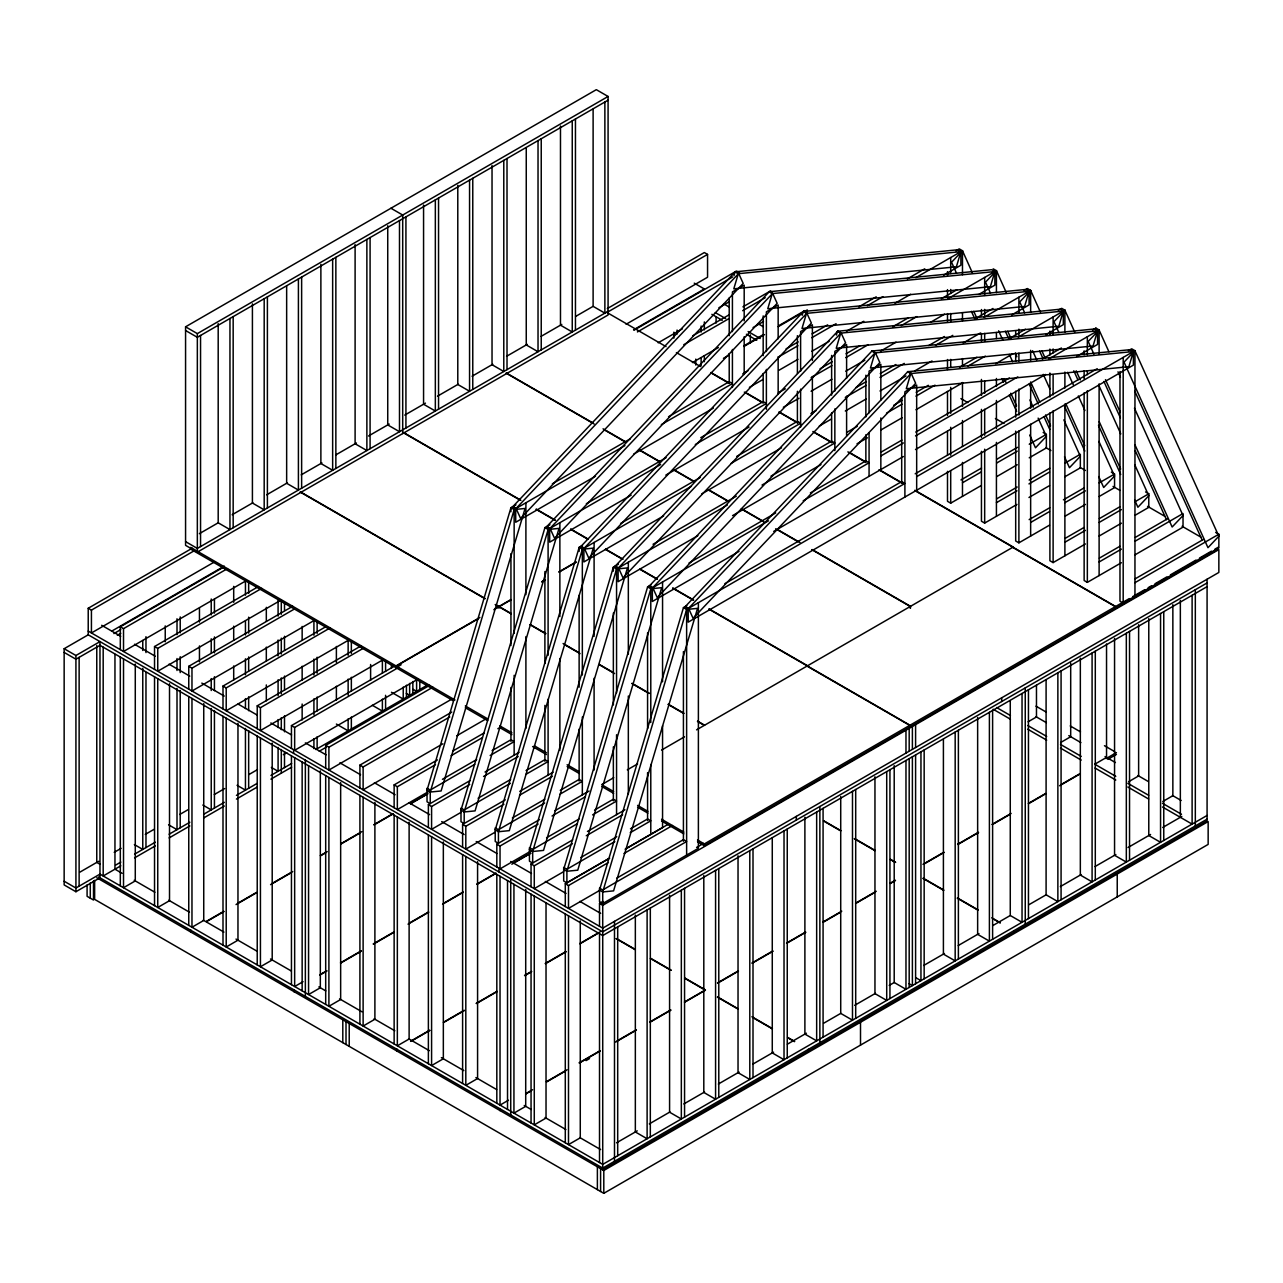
<?xml version="1.0" encoding="UTF-8"?>
<svg xmlns="http://www.w3.org/2000/svg" width="1283" height="1283" viewBox="0 0 1283 1283"><rect width="100%" height="100%" fill="white"/><g stroke="black" fill="none" stroke-linecap="round" stroke-linejoin="round"><path stroke-width="1.5" d="M515.958 504.828L510.939 507.731L427.031 790.2L430.238 792.044L441.111 790.97L525.068 508.469L514.194 509.543L510.939 507.731L510.939 511.725M430.238 792.044L514.194 509.543L624.933 445.618M544.938 527.618L460.998 810.118L464.205 811.963L475.079 810.888L559.019 528.388L548.162 529.462L544.89 527.634L549.942 524.731M464.205 811.963L548.162 529.462L660.633 464.526M579.178 547.376L495.222 829.876L498.429 831.721L509.303 830.646L593.259 548.146L582.386 549.22L579.13 547.408L579.13 551.401M498.429 831.721L582.386 549.22L691.393 486.289M618.39 564.247L613.354 567.166L529.446 849.635L532.67 851.495L616.61 568.994L727.349 505.053M733.972 275.62L735.095 271.836L957.695 249.784L960.903 251.644L960.903 265.228L943.566 275.236M738.302 273.696L733.796 288.835L956.396 266.8L960.903 251.644L738.302 273.696L735.095 271.836M647.626 586.892L563.686 869.393L566.894 871.253L577.767 870.179L661.707 587.678L650.85 588.753L647.578 586.924L650.946 584.984M566.894 871.253L650.85 588.753M772.27 293.599L767.763 308.754L990.364 286.702L994.87 271.563L991.663 269.703L769.062 291.754L772.27 293.599L994.87 271.563L994.87 285.147L979.266 294.16M683.47 607.581L599.514 890.081L602.721 891.942L613.595 890.867L697.551 608.367L686.678 609.441L683.422 607.613L686.774 605.672M602.721 891.942L686.678 609.441L904.9 483.45L901.692 481.59L724.847 583.685M802.164 315.297L803.286 311.512L1025.887 289.461L1029.094 291.321L1029.094 304.905L1011.758 314.912M806.494 313.373L801.987 328.512L1024.588 306.477L1029.094 291.321L806.494 313.373L803.286 311.512M836.388 335.071L837.51 331.271L1060.111 309.235L1063.318 311.079L1063.318 324.663L1045.982 334.671M840.718 333.131L836.227 348.286L1058.828 326.235L1063.318 311.079L840.718 333.131L837.51 331.271M874.958 352.889L870.451 368.045L1093.052 345.993L1097.558 330.838L1094.351 328.993L871.75 351.045L874.958 352.889L1097.558 330.838L1097.558 344.437L1076.742 356.433M910.786 373.578L906.279 388.733L1128.88 366.681L1133.386 351.526L1130.179 349.682L907.578 371.733L910.786 373.578L1133.386 351.526L1133.386 365.126L688.185 622.159L688.185 608.559L684.978 606.715M516.087 508.453L738.687 273.471L735.48 271.611L512.879 506.593L516.087 508.453L520.593 518.412L743.194 283.415L738.687 273.471M550.054 528.371L772.655 293.39L769.447 291.53L546.847 526.511L550.054 528.371L554.561 538.315L777.161 303.333L772.655 293.39M584.278 548.13L806.879 313.148L803.671 311.288L581.071 546.285L584.278 548.13L588.785 558.089L811.385 323.091L806.879 313.148M618.502 567.888L841.103 332.906L837.895 331.062L615.295 566.044L618.502 567.888L623.009 577.847L845.609 342.866L841.103 332.906M955.899 250.827L959.251 248.886L962.475 250.746L951.553 262.245L956.476 273.167M652.742 587.662L875.343 352.665L872.135 350.82L649.535 585.802L652.742 587.662L657.249 597.605L879.849 362.624L875.343 352.665M993.17 268.837L996.426 270.649L985.504 282.164L990.444 293.069M688.57 608.35L911.171 373.353L907.963 371.509L685.363 606.49L688.57 608.35L693.077 618.294L915.677 383.312L911.171 373.353M1027.394 288.595L1030.65 290.423L1019.744 301.922L1024.668 312.844M1058.315 310.261L1061.683 308.321L1064.89 310.181L1053.968 321.68L1058.908 332.602M1134.958 596.258L1134.958 350.628L1124.036 362.127L1207.977 547.697L1218.85 536.214L1134.894 350.66L1131.686 348.8L1128.382 350.724M185.57 326.812L596.322 89.666L608.078 96.466L608.078 314.993L197.341 552.139L185.57 545.339L185.57 326.812L197.341 333.612L608.078 96.466M608.078 100.17L197.341 337.317L185.57 330.517M199.378 533.664L218.367 522.71M232.159 514.74L252.879 502.776M266.688 494.805L287.392 482.841M301.2 474.87L321.905 462.922M335.713 454.952L356.433 442.988M368.51 436.012L389.214 424.064M404.754 415.099L425.459 403.135M437.535 396.158L458.256 384.21M472.064 376.24L492.768 364.276M506.577 356.305L527.281 344.341M541.089 336.371L561.794 324.423M575.602 316.452L592.874 306.477M1207.078 582.947L602.721 931.859L88.222 634.812L88.222 608.254L192.193 548.242M607.308 308.578L704.335 252.543L707.558 254.403L707.558 277.24L626.104 324.262M608.078 311.288L197.341 548.434L185.57 541.634M88.222 608.254L91.43 610.115L193.669 551.081M607.051 312.427L707.558 254.403M99.978 641.612L99.978 877.829L75.922 891.733L64.15 884.933L64.15 648.717L88.319 634.764M214.453 561.938L91.43 632.968L91.43 610.115M111.749 631.108L224.317 566.124M633.577 329.827L704.335 288.98L694.263 283.158M120.313 649.631L120.313 626.794L224.284 566.765M634.187 330.1L736.426 271.066L739.633 272.926M64.15 648.717L75.922 655.501L100.074 641.564M113.882 633.577L120.794 629.6M120.313 626.794L123.521 628.638L227.492 568.61M637.41 331.944L732.705 276.92M117.33 635.293L120.794 633.305M246.544 580.461L123.521 651.491L123.521 628.638M658.195 342.802L682.46 328.785M718.849 307.776L729.241 301.778M154.537 669.405L154.537 646.552L258.508 586.523M692.676 335.857L729.081 314.848M742.937 306.845L770.666 290.84M154.537 646.552L157.745 648.396L261.716 588.384M683.759 344.71L728.824 318.697M742.681 310.694L765.213 297.688M280.785 600.219L157.745 671.25L157.745 648.396M692.419 362.56L718.416 347.549M753.073 327.55L763.481 321.536M188.761 689.163L188.761 666.31L292.732 606.282M744.236 345.608L763.305 334.606M778.893 325.609L804.89 310.598M723.436 358.326L728.568 355.359M743.98 346.458L764.508 334.606M778.204 326.7L807.296 309.909L807.296 311.673M188.761 666.31L191.969 668.17L294.208 609.136M315.009 619.978L191.969 691.008L191.969 668.17M552.364 483.803L630.386 438.754M668.539 416.734L729.209 381.709L732.417 383.553L661.338 424.593M742.713 373.914L747.909 370.899M786.062 348.88L798.186 341.871M812.059 333.869L827.663 324.856M858.872 306.845L876.209 296.838M907.418 278.812L924.754 268.805M778.861 356.738L797.93 345.736M811.802 337.718L836.083 323.717M867.276 305.691L882.88 296.678M915.821 277.673L962.475 250.746L972.289 272.605M223.001 708.922L223.001 686.068L325.24 627.05M223.001 686.068L226.209 687.929L330.18 627.9M595.456 476.218L515.702 522.261L515.702 508.677L512.494 506.817M633.594 454.198L713.348 408.154M749.384 387.338L763.257 379.335M778.861 370.322L797.93 359.32M811.802 351.317L829.139 341.294M846.475 331.287L863.812 321.279M895.021 303.269L910.625 294.256M349.233 639.752L226.209 710.782L226.209 687.929M586.331 503.722L666.085 457.678M700.759 437.647L763.177 401.611L766.384 403.471L695.306 444.511M778.412 392.823L785.34 388.813M820.013 368.798L832.154 361.79M846.026 353.787L859.899 345.785M892.84 326.764L908.444 317.751M941.385 298.731L956.99 289.717M811.097 377.667L831.897 365.655M845.77 357.636L868.302 344.63M901.243 325.609L916.848 316.596M948.057 298.586L996.426 270.649L1006.257 292.508M257.225 728.68L257.225 705.842L361.197 645.814M257.225 705.842L260.433 707.687L364.404 647.658M631.156 495.126L549.669 542.18L549.669 528.596L546.462 526.736M665.829 475.111L749.047 427.063M783.352 407.256L798.956 398.259M811.097 391.251L831.897 379.239M845.77 371.22L864.838 360.218M880.443 351.205L896.047 342.192M930.72 322.177L944.593 314.175M383.473 659.51L260.433 730.54L260.433 707.687M579.13 547.408L582.482 545.467M620.555 523.48L700.31 477.436M736.715 456.411L797.401 421.385L800.608 423.23L731.262 463.275M810.904 413.591L816.1 410.576M855.986 387.562L866.378 381.548M880.25 373.545L895.855 364.532M928.796 345.528L944.4 336.515M975.609 318.489L992.946 308.481M1024.091 290.503L1027.442 288.563M845.321 397.425L866.121 385.413M879.994 377.394L904.274 363.394M935.467 345.368L952.804 335.36M984.013 317.35L1030.65 290.423L1040.481 312.282M291.449 748.454L291.449 725.601L393.689 666.567M401.146 664.738L396.014 667.705L190.638 549.124L190.638 547.36L396.014 665.925L479.874 617.508M495.27 608.623L498.702 606.634L495.254 604.646M495.511 604.501L498.975 606.49L510.955 599.562M541.747 581.776L545.179 579.804M558.875 571.897L575.987 562.018M453.236 700.743L396.287 667.85L396.287 666.085L478.431 618.647M493.827 609.762L498.975 606.795L511.051 613.771M511.211 599.722L499.231 606.634L511.324 613.611M542.019 581.937L545.451 579.964M559.131 572.058L576.243 562.179M291.449 725.601L294.657 727.445L398.628 667.417M663.648 515.894L583.893 561.938L583.893 548.354L580.686 546.494M701.785 493.875L781.539 447.831M819.308 426.02L831.448 419.012M845.321 411.009L866.121 398.997M879.994 390.994L906.006 375.967M914.667 370.963L932.003 360.956M963.212 342.946L980.549 332.938M79.69 872.264L98.663 861.294M114.203 852.329L121.099 848.352M145.268 834.399L153.896 829.411M179.78 814.464L188.409 809.493M214.293 794.546L224.653 788.564M248.822 774.611L257.45 769.624M283.335 754.693L286.783 752.688M417.697 679.268L294.657 750.298L294.657 727.445M653.063 544.249L736.282 496.2M770.955 476.169L831.625 441.144L834.848 442.988L762.022 485.038M846.86 432.355L857.269 426.341M893.674 405.316L902.35 400.312M916.222 392.309L928.347 385.301M959.556 367.291L976.892 357.267M1009.833 338.263L1025.438 329.25M886.489 413.174L902.093 404.177M915.95 396.158L935.034 385.157M967.975 366.136L985.312 356.129M1018.253 337.108L1064.89 310.181L1074.705 332.04M115.614 865.111L120.794 862.112M134.603 854.141L155.307 842.193M169.115 834.223L189.82 822.259M203.628 814.288L224.333 802.324M236.425 795.364L257.129 783.4M270.938 775.429L291.642 763.465M315.81 749.529L427.993 684.753M325.69 768.212L325.69 745.359L429.661 685.33M115.614 868.816L120.794 865.817M134.603 857.846L155.307 845.898M169.115 837.927L189.82 825.963M203.628 817.993L224.333 806.029M236.425 799.068L257.129 787.104M270.938 779.134L291.642 767.17M319.259 751.229L326.171 747.251M325.69 745.359L328.897 747.219L432.868 687.191M697.872 535.653L618.117 581.696L618.117 568.112L614.91 566.268M732.545 515.638L820.976 464.59M857.012 443.79L867.42 437.776M881.277 429.773L902.093 417.761M915.95 409.742L962.763 382.719M995.704 363.698L1013.041 353.691M451.921 699.027L328.897 770.057L328.897 747.219M689.019 562.996L775.702 512.959M810.375 492.929L865.865 460.902L869.072 462.762L803.19 500.787M881.1 452.113L901.901 440.101M915.773 432.082L1009.384 378.036M1042.341 359.015L1061.41 348.014M1092.539 330.036L1095.907 328.095M768.517 520.818L650.786 588.785L650.786 722.57M880.844 455.962L903.376 442.956M915.517 435.947L1017.804 376.881M1049.013 358.871L1099.114 329.939L1099.114 353.9M359.914 787.97L359.914 765.117L451.76 712.097M359.914 765.117L363.121 766.977L449.756 716.956M739.04 551.417L652.357 601.47L652.357 587.871L649.15 586.026M773.713 531.403L903.376 456.54M915.517 449.531L1045.549 374.46M442.827 743.803L363.121 789.831L363.121 766.977M456.7 735.801L486.161 718.801M915.196 473.796L1097.238 368.702M916.671 476.651L1134.958 350.628M394.138 807.729L394.138 784.891L437.455 759.873M453.059 750.876L484.252 732.866M394.138 784.891L397.345 786.736L435.466 764.732M451.071 755.719L482.264 737.709M497.852 728.712L501.316 726.707M442.443 779.31L476.683 759.536M492.095 750.635L510.939 739.762L514.146 741.622L490.17 755.462M960.967 479.938L981.511 468.07M996.923 459.186L1017.467 447.318M430.238 790.055L430.238 803.639L427.031 801.795L427.031 788.211L430.238 790.055L474.758 764.347M962.475 482.777L981.303 471.903M996.715 463.003L1017.259 451.151M1029.239 444.223L1046.367 434.344L1046.367 447.927L1029.239 457.806M428.538 791.579L397.345 809.589L397.345 786.736M206.435 921.354L223.691 911.395M237.499 903.424L256.488 892.455M272.012 883.49L292.732 871.542M320.349 855.601L327.245 851.607M341.053 843.637L361.758 831.689M373.85 824.712L392.823 813.743M410.352 803.623L427.608 793.664M206.707 921.515L223.964 911.555M236.04 904.579L256.76 892.615M270.569 884.645L291.273 872.681M320.606 855.745L325.786 852.762M341.326 843.797L360.298 832.827M374.107 824.857L393.095 813.903M410.624 803.783L427.881 793.824M428.378 827.503L428.378 804.649L469.963 780.641M485.038 772.013L519.182 752.287M947.495 471.358L947.495 501.3L950.703 503.161L981.303 485.487M996.715 476.602L1017.259 464.735M428.378 804.649L431.585 806.494L469.706 784.49M483.563 776.488L518.22 756.473M478.11 798.234L510.65 779.455M526.062 770.554L544.89 759.68L548.098 761.541L525.838 774.387M996.65 498.862L1017.194 487.011M1029.174 480.083L1049.719 468.215M464.205 809.974L464.205 823.558L460.998 821.713L460.998 808.114L464.205 809.974L510.442 783.288M996.426 502.695L1016.97 490.828M1028.966 483.916L1049.51 472.048M1064.922 463.147L1080.334 454.262L1080.334 467.846L1064.922 476.747M461.03 812.347L431.585 829.347L431.585 806.494M462.602 847.261L462.602 824.408L505.294 799.838M519.775 791.386L553.149 772.206M981.447 451.327L981.447 521.219L984.67 523.079L1016.97 504.427M1028.966 497.499L1049.51 485.632M462.602 824.408L465.809 826.268L503.93 804.249M519.519 795.252L552.444 776.247M512.35 817.993L544.874 799.213M560.286 790.312L579.13 779.439L582.338 781.299L560.078 794.145M1029.158 519.615L1049.702 507.747M1063.399 499.841L1083.959 487.989M498.429 829.732L498.429 843.316L495.222 841.472L495.222 827.888L498.429 829.732L544.666 803.046M1030.65 522.454L1049.494 511.58M1064.906 502.679L1085.45 490.828M1099.146 482.921L1114.558 474.02L1114.558 487.604L1099.146 496.505M495.27 832.106L465.809 849.105L465.809 826.268M496.826 867.019L496.826 844.166L539.534 819.596M554.93 810.696L589.057 791.002M1015.687 431.152L1015.687 540.993L1018.894 542.837L1049.494 525.164M1064.906 516.279L1085.45 504.411M613.739 777.674L601.663 784.651L613.643 791.563M627.323 769.832L637.603 763.898M661.563 750.074L684.497 736.827M696.573 729.851L1013.201 547.039L914.827 490.25M496.826 844.166L500.033 846.026L538.154 824.007M552.027 816.004L584.952 797M546.574 837.767L579.114 818.971M594.526 810.086L613.354 799.213L616.562 801.057L592.586 814.897M1065.098 538.395L1083.943 527.521M1099.355 518.621L1119.899 506.753M303.061 981.671L294.657 986.531L294.657 757.708M532.67 849.49L532.67 863.09L529.446 861.23L529.446 847.646L532.67 849.49L577.174 823.798M1064.89 542.228L1085.434 530.36M1099.13 522.454L1121.39 509.592M1135.086 501.685L1148.782 493.779L1148.782 507.362L1135.086 515.269M531.226 850.87L500.033 868.88L500.033 846.026M319.74 974.823L326.652 970.83M340.46 962.859L361.164 950.911M373.241 943.935L393.961 931.971M409.485 923.006L428.474 912.053M444.014 903.072L462.987 892.118M476.795 884.147L495.783 873.194M513.312 863.074L530.569 853.099M320.012 974.968L326.924 970.99M340.733 963.02L361.437 951.056M373.513 944.08L394.234 932.132M408.026 924.161L428.747 912.197M442.555 904.226L463.259 892.278M477.068 884.308L496.056 873.338M511.853 864.213L530.841 853.259M531.05 886.778L531.05 863.94L572.651 839.916M587.454 831.448L624.965 809.798M1049.911 412.966L1049.911 560.751L1053.118 562.596L1085.434 543.944M1099.13 536.037L1121.39 523.191M531.05 863.94L534.273 865.784L572.394 843.781M586.251 835.778L622.64 814.769M580.798 857.525L616.754 836.757M630.466 828.85L647.578 818.971L650.786 820.815L630.242 832.683M1099.339 558.153L1119.883 546.285M1135.295 537.401L1167.819 518.605M609.698 858.135L566.894 882.848L563.686 880.988L563.686 867.404L566.894 869.265L614.83 841.584M1099.114 561.986L1121.374 549.124M1135.07 541.218L1183.022 513.537L1183.022 527.137L1135.07 554.801M563.718 871.622L534.273 888.638L534.273 865.784M565.29 906.552L565.29 883.698L608.607 858.68M625.944 848.672L667.529 824.664M625.11 849.234L662.557 827.615L662.557 725.761M1084.135 392.79L1084.135 580.509L1087.342 582.37L1121.374 562.724M565.29 883.698L568.497 885.543L608.35 862.545M623.939 853.532L672.468 825.514M616.642 878.214L683.422 839.659L686.63 841.504L602.721 889.953L599.514 888.093L599.514 901.676L602.721 903.537L698.385 848.304L698.385 602.673M1135.166 578.841L1203.662 539.293M599.69 890.386L568.497 908.396L568.497 885.543M1134.958 582.674L1218.85 534.225L1218.85 547.825L1123.186 603.058L1119.979 601.198L1119.979 371.541M599.514 926.31L599.514 903.457L602.978 901.452M696.557 847.438L703.485 843.428M697.503 839.98L704.335 843.941L909.711 725.36L909.711 727.14L704.335 845.722L697.503 841.76M909.984 725.216L1115.36 606.634L1115.36 608.415L909.984 726.996L909.984 725.216L708.922 609.136M915.437 490.908L1115.633 606.49L1129.313 598.584M1132.745 596.611L1144.725 589.683M1148.141 587.71L1151.573 585.738M1154.989 583.765L1166.969 576.837M1170.401 574.864L1196.061 560.046M1199.493 558.073L1211.473 551.145M1214.889 549.172L1218.321 547.199L1218.321 548.98L1115.633 608.254L1115.633 606.49M599.514 903.457L602.721 905.317L1218.85 549.589L1218.85 572.443L602.721 928.154L88.222 631.108M410.624 1041.235L429.613 1030.281M443.405 1022.31L464.125 1010.346M476.201 1003.37L496.906 991.422M524.522 975.465L531.435 971.488M545.243 963.517L565.947 951.553M579.756 943.582L600.46 931.634M410.897 1041.395L429.869 1030.425M443.677 1022.455L464.398 1010.507M476.474 1003.531L497.179 991.567M524.795 975.625L531.691 971.648M545.5 963.677L566.22 951.713M580.028 943.743L599.001 932.789M1207.078 586.652L602.721 935.564L99.978 645.317L75.922 659.205L64.15 652.422M1028.068 721.816L1036.472 716.956L1036.472 685.122M1060.624 742.536L1070.696 736.715L1070.696 663.103M508.437 1100.237L500.033 1105.096L500.033 876.289M1094.768 764.203L1106.539 757.403L1106.539 644.002M525.661 1093.693L532.557 1089.716M546.366 1081.745L567.07 1069.781M579.162 1062.805L599.867 1050.857M617.123 1040.898L636.111 1029.928M649.92 1021.958L670.624 1010.01M684.432 1002.039L705.153 990.075L684.609 978.223M717.486 982.938L738.206 970.99M752.014 963.02L772.719 951.056M786.527 943.085L805.516 932.132M822.772 922.172L841.76 911.203M855.553 903.232L876.273 891.268M890.081 883.297L895.261 880.314M923.135 864.213L943.839 852.265M957.647 844.294L978.368 832.33M992.176 824.36L1011.148 813.406M1028.405 803.431L1045.677 793.471M1061.201 784.506L1080.19 773.553M1106.074 758.606L1116.435 752.624M525.918 1093.854L531.098 1090.871M546.638 1081.906L565.627 1070.936M579.419 1062.966L600.139 1051.002M615.664 1042.037L636.384 1030.089M650.192 1022.118L670.897 1010.154M684.705 1002.183L705.409 990.235M717.758 983.099L738.463 971.135M752.271 963.164L772.991 951.216M786.8 943.246L805.772 932.276M823.045 922.317L840.301 912.357M855.825 903.392L874.814 892.423M890.338 883.458L895.518 880.475M923.391 864.373L944.08 852.441M957.872 844.471L978.56 832.539M992.336 824.568L1009.577 814.625M1028.549 803.671L1045.789 793.712M1059.582 785.757L1080.254 773.809M586.058 1060.608L589.506 1058.603M1107.806 759.376L1116.435 754.404M1128.543 781.764L1138.63 775.926L1138.63 624.725M1162.767 801.522L1172.854 795.701L1172.854 604.694M616.53 1142.816L637.234 1130.868M649.326 1123.892L670.031 1111.928M683.839 1103.957L704.543 1092.009M718.352 1084.039L739.072 1072.075M752.88 1064.104L773.585 1052.156M787.393 1044.186L806.382 1033.216M823.638 1023.257L840.894 1013.297M854.703 1005.327L875.407 993.363M889.215 985.392L894.395 982.409M923.728 965.457L944.448 953.51M958.241 945.539L978.961 933.575M992.769 925.604L1010.026 915.645M1029.094 904.627L1046.447 894.62M1060.335 886.601L1081.152 874.573M1095.04 866.554L1115.873 854.542M1128.014 847.518L1150.578 834.495M1162.719 827.487L1181.819 816.453M1207.078 815.459L602.721 1164.387L99.978 874.124L75.922 888.028L64.15 881.229M1207.078 819.163L602.721 1168.091L98.486 876.963M96.77 877.748L603.796 1170.481L1208.153 821.553L1208.153 844.406L603.796 1193.334L94.637 899.367L94.637 880.33M510.987 507.699L514.611 507.33M613.354 571.16L613.354 567.166L616.61 568.994L627.483 567.904L543.527 850.404L532.67 851.495M1095.858 328.111L1099.114 329.939M1043.159 432.483L1046.367 434.344M1111.351 472.16L1114.558 474.02M1145.575 491.934L1148.782 493.779M1215.642 532.381L1218.85 534.225M960.903 398.58L967.799 402.573M995.416 418.515L1004.044 423.486M1045.725 447.559L1050.905 450.541M1080.254 467.493L1085.418 470.476M1113.035 486.417L1119.947 490.411M1147.563 506.352L1164.82 516.311M1182.076 526.271L1201.064 537.24M723.644 303.83L728.824 306.813M758.157 323.765L763.337 326.748M715.321 312.619L725.681 318.601M748.117 331.543L760.194 338.52M711.873 314.335L722.233 320.301M746.385 334.254L756.745 340.236M607.372 312.731L666.053 346.618M676.398 352.6L700.566 366.537M710.91 372.519L728.183 382.478M745.439 392.454L762.695 402.413M779.952 412.372L797.208 422.348M813.005 431.457L831.993 442.427M849.25 452.386L864.79 461.351M880.314 470.316L902.751 483.274M711.52 373.177L728.776 383.136M744.3 392.101L763.289 403.07M778.829 412.035L797.801 422.989M813.342 431.954L830.598 441.929M847.855 451.889L865.111 461.848M878.919 469.819L901.356 482.777M1012.672 547.36L1115.36 606.634M390.946 208.247L402.702 215.031L402.702 433.558M506.4 373.016L592.698 422.845M603.058 428.811L625.495 441.769M639.303 449.74L660.007 461.704M673.816 469.674L694.52 481.622M708.601 489.753L727.573 500.707M741.382 508.677L763.818 521.636M777.626 529.606L800.063 542.565M812.155 549.541L910.513 606.33L910.513 608.11M506.144 373.177L594.157 423.983M604.518 429.965L625.222 441.929M639.03 449.9L659.735 461.848M673.543 469.819L694.247 481.783M708.328 489.914L727.317 500.867M742.841 509.832L763.561 521.796M775.638 528.772L798.074 541.715M811.882 549.685L910.256 606.49L910.256 608.254M1035.99 706.179L1046.254 712.113M1070.214 725.937L1080.494 731.871M1104.455 745.712L1114.719 751.63M1036.023 716.7L1046.367 722.666M1068.803 735.624L1080.895 742.6M1105.048 756.553L1115.424 762.551M1137.909 775.525L1148.285 781.507M1172.502 795.492L1181.146 800.48M996.634 707.542L1010.443 715.513M1027.699 725.488L1046.687 736.442M1060.496 744.413L1081.2 756.377M1095.024 764.347L1115.777 776.327M1127.869 783.32L1148.622 795.3M1162.462 803.286L1181.483 814.272M993.186 709.258L1010.443 719.218M1027.699 729.193L1046.687 740.147M1060.496 748.117L1081.2 760.081M1095.024 768.052L1115.777 780.032M1127.869 787.024L1148.622 799.004M1162.462 806.991L1192.115 824.103L1192.115 595.296M403.455 432.467L520.802 500.21M536.342 509.175L555.331 520.144M570.855 529.109L588.111 539.068M605.64 549.188L622.896 559.163M640.153 569.123L657.409 579.082M672.95 588.047L693.654 600.011M709.194 608.976L807.568 665.765M403.183 432.612L520.545 500.37M536.069 509.335L555.058 520.305M570.582 529.27L587.855 539.229M605.368 549.349L622.64 559.308M639.896 569.283L657.153 579.242M672.677 588.207L693.397 600.171M807.023 666.085L909.711 725.36M300.495 491.902L485.166 598.519M530.296 624.58L545.836 633.545M563.093 643.505L578.617 652.47M599.337 664.434L613.146 672.404M632.118 683.358L649.39 693.333M668.363 704.287L683.903 713.252M697.711 721.222L704.608 725.216M300.222 492.047L484.894 598.664M530.039 624.725L545.564 633.706M564.552 644.659L580.076 653.624M599.065 664.594L614.605 673.559M631.861 683.518L649.118 693.478M668.106 704.447L683.631 713.412M697.439 721.383L704.335 725.36M823.766 820.799L840.878 830.678M854.574 838.585L875.118 850.437M890.514 859.337L895.646 862.304M923.295 878.262L943.839 890.129M957.535 898.02L978.063 909.888M991.759 917.794L1000.323 922.734M823.51 820.96L840.622 830.839M854.302 838.745L874.846 850.597M890.258 859.498L895.39 862.449M923.038 878.422L943.566 890.274M957.262 898.18L977.806 910.032M993.202 918.933L1000.05 922.878M396.287 666.085L454.952 699.957M465.312 705.939L487.748 718.897M499.825 725.873L511.917 732.834M534.353 745.792L546.43 752.768M567.134 764.732L579.226 771.692M637.603 805.403L647.867 811.337M661.563 819.244L683.807 832.09M465.312 707.719L487.748 720.661M499.825 727.637L511.917 734.614M532.621 746.578L546.43 754.548M567.134 766.496L579.226 773.473M601.663 786.431L613.643 793.343M637.603 807.183L647.867 813.101M661.563 821.008L683.807 833.854M915.902 977.742L920.953 980.661L920.953 751.838M413.238 689.388L416.606 691.329L416.606 679.397M406.294 693.397L409.646 695.338L409.646 683.406M909.038 983.66L912.389 985.601L912.389 756.794M391.459 692.259L403.231 699.043L403.231 687.111M372.295 705.265L382.382 711.087L382.382 699.155M336.387 724.061L348.142 730.845L348.142 718.913M101.662 625.286L120.698 636.272M134.507 644.242L155.211 656.206M169.019 664.177L189.724 676.125M201.816 683.101L224.236 696.06M238.045 704.03L257.033 714.984M270.841 722.971L291.546 734.918M305.354 742.889L326.074 754.853M339.883 762.824L360.587 774.772M374.395 782.742L395.1 794.706M408.908 802.677L429.613 814.625M441.705 821.601L464.141 834.559M476.218 841.536L496.922 853.5M510.73 861.47L531.483 873.45M545.323 881.437L566.076 893.417M579.9 901.404L600.652 913.384M616.417 938.547L635.245 949.404M650.641 958.305L671.185 970.156M684.881 978.063L705.409 989.915M717.662 996.987L738.19 1008.855M751.886 1016.745L772.43 1028.613M787.826 1037.498L794.674 1041.459M616.145 938.691L634.973 949.564M650.385 958.449L670.913 970.317M717.389 997.148L737.933 1008.999M753.329 1017.9L772.158 1028.758M787.57 1037.658L794.402 1041.604M271.354 767.426L278.09 771.308L278.09 747.428M237.05 785.292L245.454 790.136L245.454 728.455M202.826 805.05L211.23 809.894L211.23 708.424M168.602 824.809L177.006 829.668L177.006 688.394M134.362 844.567L142.766 849.426L142.766 668.363M115.197 869.329L122.11 873.306M134.186 880.282L154.89 892.246M168.698 900.217L189.419 912.165M203.227 920.136L223.932 932.1M236.008 939.076L256.728 951.024M270.521 959.01L291.241 970.958M318.858 986.9L325.754 990.893M339.562 998.864L361.998 1011.806M374.075 1018.782L394.795 1030.746M408.587 1038.717L429.308 1050.665M441.384 1057.641L463.821 1070.599M475.897 1077.576L496.617 1089.54M524.234 1105.481L531.178 1109.49M545.067 1117.509L565.899 1129.537M579.772 1137.54L600.604 1149.568M100.138 864.341L96.77 862.401L96.77 645.525M1134.813 391.203L1202.299 540.384M1108.945 351.799L1099.066 329.972L1088.192 341.438L1093.95 354.188M1117.99 371.813L1120.46 377.266M1134.461 408.202L1183.022 515.525L1172.149 527.008L1135.102 445.137M1105.481 379.656L1120.3 412.404M1103.909 381.436L1120.38 417.825M1135.198 450.574L1166.472 519.695M1098.585 384.804L1120.797 433.911M1134.797 464.847L1148.782 495.767L1137.909 507.25L1134.621 499.969M1076.18 370.803L1080.302 379.896M1099.226 421.738L1120.636 469.049M1073.807 370.771L1077.912 379.864M1098.489 425.347L1120.717 474.469M1067.648 372.311L1073.406 385.044M1078.345 395.966L1084.921 410.512M1098.922 441.448L1114.558 476.009L1103.685 487.492L1098.745 476.57M1041.956 351.045L1045.244 358.326M1065.82 403.792L1084.76 445.634M1039.567 351.013L1042.871 358.278M1064.265 405.588L1084.841 451.071M1032.59 350.724L1036.712 359.833M1043.287 374.379L1049.879 388.941M1063.864 419.862L1080.334 456.251L1069.461 467.718L1064.521 456.812M1007.732 331.287L1011.02 338.552M1030.778 382.222L1039.823 402.237M1045.597 414.97L1050.52 425.876M1005.343 331.239L1008.63 338.52M1015.222 353.082L1016.874 356.722M1029.207 384.002L1038.268 404.017M1044.025 416.75L1049.783 429.484M998.623 330.822L1002.745 339.915M1009.336 354.461L1012.624 361.742M1029.912 399.943L1033.2 407.224M1038.139 418.13L1046.367 436.332L1035.493 447.799L1029.736 435.065M973.765 311.368L977.053 318.633M1004.22 378.677L1005.872 382.318M1010.812 393.223L1016.569 405.957M971.375 311.336L974.679 318.601M1001.831 378.645L1003.482 382.286M1009.24 395.02L1016.649 411.394M1207.078 579.242L1207.078 820.944L1014.003 932.404L1014.003 930.64M1195.323 589.731L1195.323 825.963M1180.344 600.444L1180.344 817.303M1163.761 611.654L1163.761 840.477M1160.554 613.515L1160.554 842.322L1148.782 835.522L1148.782 618.663M1129.537 631.428L1129.537 860.235M1126.33 633.273L1126.33 862.08L1114.558 855.296L1114.558 638.421M1123.186 357.428L1123.186 603.058M1117.236 874.044L1117.236 896.897M1099.114 383.858L1099.114 575.57M1095.297 651.187L1095.297 879.994M1092.09 653.031L1092.09 881.854L1080.334 875.054L1080.334 658.179M1087.342 336.739L1087.342 354.701M1087.342 370.691L1087.342 374.684M1087.342 390.657L1087.342 582.37M1084.135 350.852L1084.135 354.846M1084.135 370.835L1084.135 378.822M1064.89 310.181L1064.89 332.153M1064.89 372.086L1064.89 388.059M1064.89 404.033L1064.89 555.812M1061.073 670.945L1061.073 899.752M1057.866 672.805L1057.866 901.612L1046.094 894.812L1046.094 679.926M1053.118 316.965L1053.118 334.943M1053.118 348.928L1053.118 352.921M1053.118 374.893L1053.118 394.859M1053.118 410.833L1053.118 562.596M1049.911 331.094L1049.911 335.088M1049.911 349.072L1049.911 355.054M1049.911 373.032L1049.911 396.992M1030.65 290.423L1030.65 312.378M1030.65 350.323L1030.65 360.315M1030.65 382.286L1030.65 408.235M1030.65 424.208L1030.65 536.037M1028.453 689.773L1028.453 918.596M1025.245 687.929L1025.245 924.145M1022.038 693.494L1022.038 922.301L1010.266 915.501L1010.266 700.614M1018.894 297.207L1018.894 313.18M1018.894 329.17L1018.894 335.152M1018.894 353.13L1018.894 361.116M1018.894 389.07L1018.894 415.034M1018.894 431.008L1018.894 542.837M1015.687 331.303L1015.687 335.296M1015.687 353.274L1015.687 361.261M1015.687 391.219L1015.687 417.167M1013.746 930.784L1013.746 932.565L808.37 1051.13L808.37 1049.366M1001.702 697.808L1001.702 701.512M996.426 270.649L996.426 292.62M996.426 332.554L996.426 338.552M996.426 378.485L996.426 386.472M996.426 400.456L996.426 428.41M996.426 442.394L996.426 516.279M992.609 710.461L992.609 939.284M989.401 712.322L989.401 941.129L977.646 934.345L977.646 717.47M984.67 277.449L984.67 295.427M984.67 309.395L984.67 315.393M984.67 333.372L984.67 341.358M984.67 381.292L984.67 393.272M984.67 409.245L984.67 435.21M984.67 449.194L984.67 523.079M981.447 309.54L981.447 315.538M981.447 333.516L981.447 341.503M981.447 379.431L981.447 395.421M981.447 409.389L981.447 437.343M962.475 250.746L962.475 274.706M962.475 312.651L962.475 320.638M962.475 358.582L962.475 366.569M962.475 382.542L962.475 406.503M962.475 420.487L962.475 446.436M962.475 462.425L962.475 496.361M958.385 730.235L958.385 959.043M955.177 732.08L955.177 960.887L943.406 954.103L943.406 739.216M950.703 257.53L950.703 273.504M950.703 289.477L950.703 293.47M950.703 313.453L950.703 321.44M950.703 359.384L950.703 367.371M950.703 387.338L950.703 413.302M950.703 427.271L950.703 455.224M950.703 471.214L950.703 503.161M947.495 271.659L947.495 275.653M947.495 289.621L947.495 297.608M947.495 313.597L947.495 321.584M947.495 359.529L947.495 369.504M947.495 391.475L947.495 415.435M947.495 431.409L947.495 455.369M924.161 749.994L924.161 978.801M916.671 490.234L916.671 384.98L904.9 391.78L904.9 497.034M915.597 724.67L915.597 747.524M915.597 754.933L915.597 983.74M912.389 726.531L912.389 749.368M909.182 728.375L909.182 751.229M909.182 758.638L909.182 987.445M905.974 730.235L905.974 753.073M905.974 760.498L905.974 989.305L894.203 982.505L894.203 765.63M901.692 397.858L901.692 483.258M889.937 769.752L889.937 998.559M886.713 771.612L886.713 1000.419L874.958 993.619L874.958 776.76M880.844 400.039L880.844 364.292L869.072 371.092L869.072 412.789M880.844 417.921L880.844 469.546M869.072 432.66L869.072 476.346M865.865 375.197L865.865 416.895M865.865 434.777L865.865 462.57M860.508 1022.262L860.508 1045.116M855.697 789.51L855.697 1018.333M852.489 791.37L852.489 1020.177L840.718 1013.394L840.718 796.518M846.604 378.293L846.604 344.534L834.848 351.317L834.848 391.042M846.604 396.174L846.604 435.883M834.848 408.924L834.848 450.622M831.625 355.423L831.625 395.148M831.625 413.03L831.625 442.811M823.077 808.354L823.077 1037.161M819.869 806.494L819.869 1042.726M816.662 812.059L816.662 1040.866L804.89 1034.082L804.89 817.207M812.38 360.523L812.38 324.775L800.608 331.559L800.608 371.284M812.38 376.4L812.38 414.136M808.098 1049.51L808.098 1051.29L602.721 1169.855L602.721 905.317M800.608 389.15L800.608 427.111M797.401 335.665L797.401 373.401M797.401 391.283L797.401 423.053M796.326 816.389L796.326 820.094M787.249 829.043L787.249 1057.85M784.025 830.887L784.025 1059.71L772.27 1052.91L772.27 838.024M778.156 338.776L778.156 305.001L766.384 311.801L766.384 351.526M778.156 356.642L778.156 394.378M766.384 369.392L766.384 409.293M763.177 315.907L763.177 355.632M763.177 373.497L763.177 401.306M753.009 848.801L753.009 1077.608M750.33 334.879L750.33 342.85M749.801 850.661L749.801 1079.468L738.03 1072.668L738.03 855.793M744.188 320.846L744.188 285.099L732.417 291.882L732.417 331.607M744.188 336.723L744.188 374.46M732.417 349.473L732.417 387.434M729.209 297.977L729.209 335.713M729.209 353.579L729.209 383.376M718.785 868.559L718.785 1097.382M716.106 317.109L716.106 323.075M715.577 870.419L715.577 1099.226L703.806 1092.442L703.806 875.567M704.335 321.921L704.335 329.875M704.335 355.744L704.335 361.71M704.335 843.941L704.335 845.722M701.127 326.026L701.127 332.008M701.127 357.861L701.127 365.831M695.787 359.096L695.787 365.062M686.63 609.473L686.63 855.087M684.561 888.333L684.561 1117.14M683.422 651.556L683.422 841.263M681.337 890.177L681.337 1118.984L669.582 1112.201L669.582 895.326M677.071 330.052L677.071 334.029M673.864 332.169L673.864 338.151M662.557 581.985L662.557 681.834M650.786 764.508L650.786 834.399M650.321 908.091L650.321 1136.898M647.578 632.856L647.578 728.712M647.578 772.639L647.578 820.575M647.113 909.936L647.113 1138.759L635.342 1131.959L635.342 915.084M628.333 562.227L628.333 654.089M628.333 696.028L628.333 793.872M617.7 926.919L617.7 1155.742M616.562 569.01L616.562 692.836M616.562 734.758L616.562 814.641M614.493 921.37L614.493 1161.291M613.354 613.098L613.354 704.96M613.354 746.898L613.354 800.817M604.87 102.015L604.87 313.132L593.115 306.348L593.115 109.167M603.796 1170.481L603.796 1193.334M602.721 889.953L602.721 903.537M600.588 1168.621L600.588 1191.474M599.514 933.719L599.514 1162.526M597.381 1166.776L597.381 1189.63M594.093 542.468L594.093 636.32M594.093 678.258L594.093 770.121M582.338 549.252L582.338 675.066M582.338 717.005L582.338 794.883M580.269 920.953L580.269 1137.829L568.497 1144.612L568.497 915.805M579.13 595.328L579.13 687.191M579.13 729.129L579.13 781.042M575.458 118.998L575.458 330.116M572.25 120.859L572.25 331.976L560.479 325.176L560.479 126.007M566.894 869.265L566.894 882.848M565.29 913.961L565.29 1142.768M559.869 522.694L559.869 616.562M559.869 658.5L559.869 750.363M548.098 529.494L548.098 655.308M548.098 699.235L548.098 775.124M546.029 903.184L546.029 1118.07L534.273 1124.854L534.273 896.047M544.89 571.577L544.89 663.439M544.89 705.377L544.89 761.284M541.234 138.772L541.234 349.874M538.026 140.617L538.026 351.734L526.255 344.935L526.255 147.77M531.05 894.187L531.05 1123.01M525.902 502.792L525.902 594.638M525.902 636.576L525.902 728.439M525.709 889.456L525.709 1106.331L513.938 1113.131L513.938 884.308M514.146 509.576L514.146 633.385M514.146 675.323L514.146 755.206M510.939 553.663L510.939 645.509M510.939 687.447L510.939 741.366M510.73 878.759L510.73 1114.975M507.523 880.603L507.523 1109.426M507.01 158.531L507.01 369.648M503.786 160.375L503.786 371.493L492.031 364.709L492.031 165.539M500.033 1108.801L500.033 1110.581M499.777 1108.64L499.777 1110.42M498.975 606.49L498.975 608.254M498.975 868.254L498.975 871.959M496.826 874.429L496.826 1103.236M477.581 861.663L477.581 1078.538L465.809 1085.338L465.809 856.531M472.769 178.289L472.769 389.407M469.562 180.149L469.562 391.251L457.79 384.467L457.79 185.297M462.602 854.67L462.602 1083.477M443.341 841.905L443.341 1058.78L431.585 1065.564L431.585 836.757M438.545 198.047L438.545 409.165M435.338 199.907L435.338 411.025L423.566 404.225L423.566 205.055M428.378 834.912L428.378 1063.719M419.814 681.514L419.814 689.468M412.853 681.546L412.853 693.494M409.117 822.146L409.117 1039.022L397.345 1045.805L397.345 816.998M406.438 685.25L406.438 697.198M405.925 216.891L405.925 428.009M399.494 220.596L399.494 431.713L387.739 424.914L387.739 225.744M397.089 1049.366L397.089 1051.13M396.816 1049.205L396.816 1050.985M396.014 665.925L396.014 667.705M394.138 815.154L394.138 1043.961M391.459 664.402L391.459 668.379M385.59 661.483L385.59 671.426M385.59 695.306L385.59 709.242M382.382 659.366L382.382 673.286M374.893 802.388L374.893 1019.247L363.121 1026.047L363.121 797.24M370.611 664.498L370.611 680.423M370.081 237.58L370.081 448.697M366.874 239.424L366.874 450.541L355.102 443.758L355.102 244.588M359.914 795.38L359.914 1024.187M351.35 641.452L351.35 653.4M351.35 677.264L351.35 691.2M351.35 717.069L351.35 729.001M349.217 1023.497L349.217 1046.351M348.142 639.335L348.142 655.244M348.142 679.124L348.142 695.033M346.009 1021.653L346.009 1044.49M342.802 1019.793L342.802 1042.646M340.653 782.614L340.653 999.489L328.897 1006.289L328.897 777.482M336.387 646.456L336.387 662.381M336.387 686.261L336.387 700.181M335.857 257.338L335.857 468.455M332.65 259.198L332.65 470.3L320.878 463.516L320.878 264.346M325.69 775.622L325.69 1004.429M320.333 770.891L320.333 987.766L308.562 994.55L308.562 765.743M317.126 621.421L317.126 633.369M317.126 657.233L317.126 673.158M317.126 697.038L317.126 710.958M317.126 736.827L317.126 748.759M313.918 621.293L313.918 635.213M313.918 659.093L313.918 675.002M313.918 698.882L313.918 714.807M313.918 738.671L313.918 748.63M305.354 760.178L305.354 996.41M302.147 626.425L302.147 640.361M302.147 666.23L302.147 680.15M302.147 704.03L302.147 719.939M302.147 762.038L302.147 990.845M301.633 277.096L301.633 488.214M298.41 278.956L298.41 490.074L286.654 483.274L286.654 286.109M294.128 989.915L294.128 991.695M293.855 989.77L293.855 991.534M293.599 749.689L293.599 753.394M291.449 755.863L291.449 984.67M284.505 602.449L284.505 610.419M284.505 636.272L284.505 650.208M284.505 676.077L284.505 689.997M284.505 715.866L284.505 731.791M284.505 751.678L284.505 767.603M281.298 600.332L281.298 614.252M281.298 638.132L281.298 654.057M281.298 677.921L281.298 693.846M281.298 717.726L281.298 729.658M281.298 749.561L281.298 773.152M278.09 600.187L278.09 616.113M278.09 639.992L278.09 655.902M278.09 679.782L278.09 695.691M278.09 719.571L278.09 727.525M272.204 743.098L272.204 959.973L260.433 966.757L260.433 737.95M267.393 296.87L267.393 507.972M266.319 607.324L266.319 621.261M266.319 647.113L266.319 661.05M266.319 684.93L266.319 700.839M264.186 298.714L264.186 509.832L252.414 503.032L252.414 303.879M257.225 736.105L257.225 964.912M248.661 581.359L248.661 593.291M248.661 617.171L248.661 633.096M248.661 656.96L248.661 670.897M248.661 696.765L248.661 710.686M248.661 730.588L248.661 788.291M245.454 581.231L245.454 595.152M245.454 621.02L245.454 634.941M245.454 658.821L245.454 674.746M245.454 698.61L245.454 708.569M237.964 723.339L237.964 940.198L226.209 946.998L226.209 718.191M233.698 586.363L233.698 602.288M233.698 626.168L233.698 640.089M233.698 665.957L233.698 679.878M233.169 316.628L233.169 527.746M229.962 318.473L229.962 529.59L218.19 522.806L218.19 323.637M223.001 716.331L223.001 945.154M214.437 599.129L214.437 613.066M214.437 636.929L214.437 652.855M214.437 676.734L214.437 690.655M214.437 710.557L214.437 808.049M211.23 599.001L211.23 614.91M211.23 638.79L211.23 652.71M211.23 678.579L211.23 690.527M203.74 703.565L203.74 920.44L191.969 927.24L191.969 698.433M200.549 335.456L200.549 546.574M199.458 608.126L199.458 622.047M199.458 645.926L199.458 661.836M197.341 333.612L197.341 552.139M191.167 930.48L191.167 932.26M190.91 930.319L190.91 932.1M188.761 696.573L188.761 925.38M180.213 616.898L180.213 632.824M180.213 656.704L180.213 672.613M180.213 690.527L180.213 827.808M177.006 618.759L177.006 634.668M177.006 658.548L177.006 670.496M169.516 683.807L169.516 900.682L157.745 907.482L157.745 678.659M165.234 625.896L165.234 641.805M154.537 676.815L154.537 905.622M145.973 636.673L145.973 652.582M145.973 672.484L145.973 847.566M142.766 640.506L142.766 650.465M135.276 664.049L135.276 880.924L123.521 887.708L123.521 658.901M120.313 657.056L120.313 885.863M114.957 654.298L114.957 869.184L103.185 875.984L103.185 647.161M93.499 880.988L93.499 900.025L87.084 896.32L87.084 884.901M90.291 882.945L90.291 898.18M79.129 657.361L79.129 886.168M75.922 655.501L75.922 891.733"/></g></svg>
